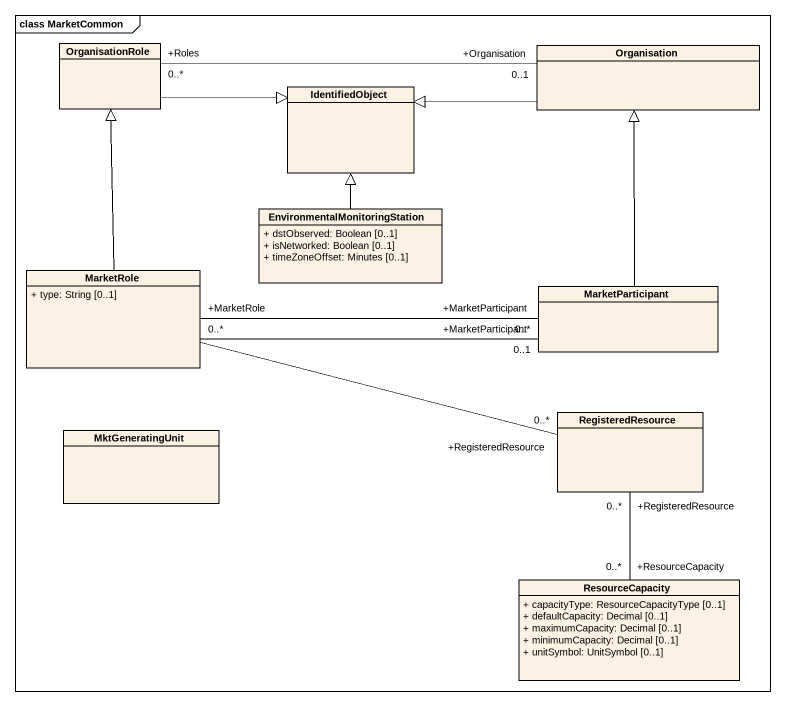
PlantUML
@startuml
mainframe class MarketCommon
hide circle
hide empty members
skinparam classAttributeIconSize 0
class OrganisationRole
class Organisation
class IdentifiedObject
class "EnvironmentalMonitoringStation" as EnvironmentalMonitoringStati {
  + dstObserved: Boolean [0..1]
  + isNetworked: Boolean [0..1]
  + timeZoneOffset: Minutes [0..1]
}
class MarketRole {
  + type: String [0..1]
}
class MarketParticipant
class MktGeneratingUnit
class RegisteredResource
class ResourceCapacity {
  + capacityType: ResourceCapacityType [0..1]
  + defaultCapacity: Decimal [0..1]
  + maximumCapacity: Decimal [0..1]
  + minimumCapacity: Decimal [0..1]
  + unitSymbol: UnitSymbol [0..1]
}
OrganisationRole "+Roles\n0..*" -right- "+Organisation\n0..1" Organisation
OrganisationRole -right-|> IdentifiedObject
Organisation -left-|> IdentifiedObject
EnvironmentalMonitoringStati -up-|> IdentifiedObject
MarketRole -up-|> OrganisationRole
MarketRole "+MarketRole\n0..*" -right- "+MarketParticipant\n0..*" MarketParticipant
MarketParticipant -up-|> Organisation
RegisteredResource "+RegisteredResource\n0..*" -up- "+MarketParticipant\n0..1" MarketParticipant
RegisteredResource "+RegisteredResource\n0..*" -- "+ResourceCapacity\n0..*" ResourceCapacity
@enduml
